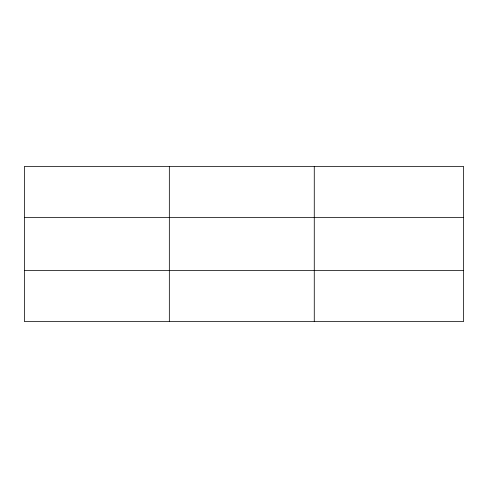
<?xml version="1.0" encoding="UTF-8"?>
<svg xmlns="http://www.w3.org/2000/svg" width="488" height="488" viewBox="0 0 488 488"><rect width="100%" height="100%" fill="white"/><g stroke="black" fill="none" stroke-linecap="round" stroke-linejoin="round"><path stroke-width="0.73" d="M169.336 321.543L169.336 166.457M314.272 321.543L314.272 166.457M463.6 270.364L463.6 321.543L24.4 321.543L24.4 166.457L463.6 166.457L463.6 270.364L24.4 270.364M24.4 217.636L463.6 217.636"/></g></svg>
